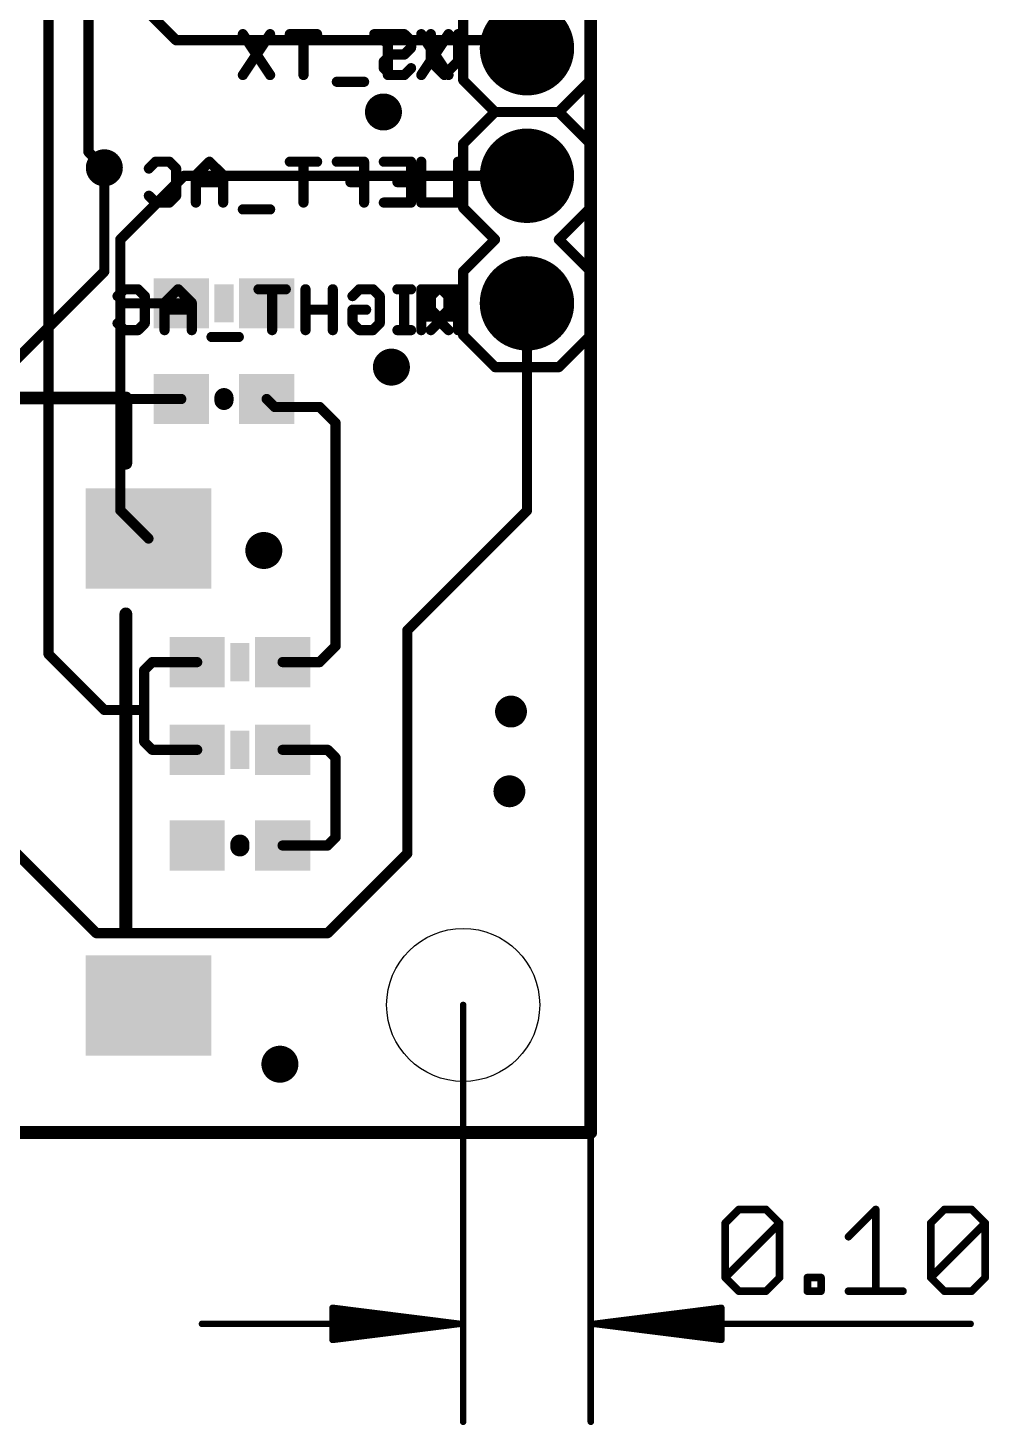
# Model space of a CAD drawing. Extents: x -11.6 to 46, y -5.8 to 74.7.
# Drawn here: x 26.9 to 46.03, y -5.83 to 21.99 of the extents above; entities that cross this region are included whole.
import ezdxf

# ---------------------------------------------------------------- set-up
doc = ezdxf.new("R2010")
doc.units = 0
for name, color, linetype in [('1', 12, 'CONTINUOUS'), ('16', 132, 'CONTINUOUS'), ('17', 110, 'CONTINUOUS'), ('18', 110, 'CONTINUOUS'), ('20', 53, 'CONTINUOUS'), ('21', 41, 'CONTINUOUS'), ('22', 40, 'CONTINUOUS'), ('24', 53, 'CONTINUOUS'), ('47', 253, 'CONTINUOUS')]:
    doc.layers.add(name, color=color, linetype=linetype)

# ---------------------------------------------------------------- blocks, each defined once
blk = doc.blocks.new('RECT')
blk.add_solid([(-0.5, -0.5), (0.5, -0.5), (-0.5, 0.5), (0.5, 0.5)])
blk = doc.blocks.new('PIE')
at = {"const_width": 0.5}
blk.add_lwpolyline([(0, -0.25, 1), (0, 0.25, 1), (0, -0.25)], format="xyb", dxfattribs=at)
blk = doc.blocks.new('ROUNDP')
at = {"const_width": 0.5}
blk.add_lwpolyline([(0, -0.25, 1), (0, 0.25, 1), (0, -0.25)], format="xyb", dxfattribs=at)
blk = doc.blocks.new('ROUNDV')
at = {"const_width": 0.5}
blk.add_lwpolyline([(0, -0.25, 1), (0, 0.25, 1), (0, -0.25)], format="xyb", dxfattribs=at)

msp = doc.modelspace()

# ---------------------------------------------------------------- linework, layer by layer
at = {"layer": '1'}
for points, const_width in [([(38.1, 63.5), (38.1, 0)], 0.254), ([(27.305, 23.0188), (27.305, 20.6375)], 0.2032), ([(28.0988, 22.86), (28.0988, 19.5263)], 0.2032), ([(28.7338, 22.86), (29.845, 21.7488)], 0.2032), ([(29.845, 21.7488), (36.6713, 21.7488)], 0.2032), ([(36.6713, 21.7488), (36.83, 21.59)], 0.2032), ([(27.305, 20.1613), (27.305, 20.6375)], 0.2032), ([(27.305, 9.525), (27.305, 20.1613)], 0.2032), ([(28.0988, 19.5263), (28.4163, 19.2088)], 0.2032), ([(30.0038, 19.05), (28.7338, 17.78)], 0.2032), ([(36.83, 19.05), (30.0038, 19.05)], 0.2032), ([(28.7338, 17.78), (28.7338, 16.51)], 0.2032), ([(28.7338, 16.51), (28.7338, 14.605)], 0.2032), ([(29.9475, 16.51), (28.7338, 16.51)], 0.2032), ([(36.83, 16.51), (36.83, 12.3825)], 0.2032), ([(28.7338, 14.605), (28.7338, 12.3878)], 0.2032), ([(29.9475, 14.605), (28.7338, 14.605)], 0.2032), ([(31.8063, 14.4463), (31.6475, 14.605)], 0.2032), ([(32.7025, 14.4463), (31.8063, 14.4463)], 0.2032), ([(33.02, 14.1288), (32.7025, 14.4463)], 0.2032), ([(33.02, 9.6837), (33.02, 14.1288)], 0.2032), ([(28.7338, 12.3878), (29.2945, 11.827)], 0.2032), ([(36.83, 12.3825), (34.4488, 10.0013)], 0.2032), ([(34.4488, 10.0013), (34.4488, 5.5563)], 0.2032), ([(32.7025, 9.3663), (33.02, 9.6837)], 0.2032), ([(27.305, 9.525), (28.4163, 8.4138)], 0.2032), ([(29.21, 9.2075), (29.3688, 9.3663)], 0.2032), ([(29.3688, 9.3663), (30.265, 9.3663)], 0.2032), ([(31.965, 9.3663), (32.7025, 9.3663)], 0.2032), ([(29.21, 8.4138), (29.21, 9.2075)], 0.2032), ([(28.4163, 8.4138), (29.21, 8.4138)], 0.2032), ([(29.21, 7.7788), (29.21, 8.4138)], 0.2032), ([(29.3688, 7.62), (29.21, 7.7788)], 0.2032), ([(30.265, 7.62), (29.3688, 7.62)], 0.2032), ([(32.8612, 7.62), (31.965, 7.62)], 0.2032), ([(33.02, 7.4613), (32.8612, 7.62)], 0.2032), ([(33.02, 5.8738), (33.02, 7.4613)], 0.2032), ([(28.2575, 3.9688), (26.035, 6.1913)], 0.2032), ([(32.8612, 5.715), (33.02, 5.8738)], 0.2032), ([(31.965, 5.715), (32.8612, 5.715)], 0.2032), ([(34.4488, 5.5563), (32.8612, 3.9688)], 0.2032), ([(32.8612, 3.9688), (28.2575, 3.9688)], 0.2032), ([(38.1, 0), (0, 0)], 0.254)]:
    msp.add_lwpolyline(points, dxfattribs=dict(at, const_width=const_width))
for points, const_width in [([(29.845, 21.7995, 1), (29.845, 21.698)], 0.1016), ([(29.8091, 21.7128, 1), (29.8809, 21.7847)], 0.1016), ([(36.7072, 21.7847, 1), (36.6353, 21.7128)], 0.1016), ([(36.6713, 21.698, 1), (36.6713, 21.7995)], 0.1016), ([(36.7941, 21.5541, 1), (36.8659, 21.6259)], 0.1016), ([(27.3558, 20.6375, 1), (27.2542, 20.6375)], 0.1016), ([(27.2542, 20.6375, 1), (27.3558, 20.6375)], 0.1016), ([(27.3558, 20.1613, 1), (27.2542, 20.1613)], 0.1016), ([(27.2542, 20.1613, 1), (27.3558, 20.1613)], 0.1016), ([(28.1347, 19.5622, 1), (28.0628, 19.4903)], 0.1016), ([(28.048, 19.5263, 1), (28.1496, 19.5263)], 0.1016), ([(28.3803, 19.1728, 1), (28.4522, 19.2447)], 0.1016), ([(30.0038, 19.1008, 1), (30.0038, 18.9992)], 0.1016), ([(30.0397, 19.0141, 1), (29.9678, 19.0859)], 0.1016), ([(36.83, 18.9992, 1), (36.83, 19.1008)], 0.1016), ([(28.6978, 17.8159, 1), (28.7697, 17.7441)], 0.1016), ([(28.7845, 17.78, 1), (28.683, 17.78)], 0.1016), ([(28.7845, 16.51, 1), (28.683, 16.51)], 0.1016), ([(28.7338, 16.5608, 1), (28.7338, 16.4592)], 0.1016), ([(28.683, 16.51, 1), (28.7845, 16.51)], 0.1016), ([(29.9475, 16.4592, 1), (29.9475, 16.5608)], 0.1016), ([(36.8808, 16.51, 1), (36.7792, 16.51)], 0.1016), ([(28.7845, 14.605, 1), (28.683, 14.605)], 0.1016), ([(28.7338, 14.6558, 1), (28.7338, 14.5542)], 0.1016), ([(28.683, 14.605, 1), (28.7845, 14.605)], 0.1016), ([(29.9475, 14.5542, 1), (29.9475, 14.6558)], 0.1016), ([(31.6834, 14.6409, 1), (31.6116, 14.5691)], 0.1016), ([(31.8063, 14.4971, 1), (31.8063, 14.3955)], 0.1016), ([(31.7703, 14.4103, 1), (31.8422, 14.4822)], 0.1016), ([(32.7384, 14.4822, 1), (32.6666, 14.4103)], 0.1016), ([(32.7025, 14.3955, 1), (32.7025, 14.4971)], 0.1016), ([(33.0708, 14.1288, 1), (32.9692, 14.1288)], 0.1016), ([(32.9841, 14.0928, 1), (33.0559, 14.1647)], 0.1016), ([(28.7697, 12.4237, 1), (28.6978, 12.3518)], 0.1016), ([(28.683, 12.3878, 1), (28.7845, 12.3878)], 0.1016), ([(36.7792, 12.3825, 1), (36.8808, 12.3825)], 0.1016), ([(36.8659, 12.3466, 1), (36.7941, 12.4184)], 0.1016), ([(29.2586, 11.7911, 1), (29.3304, 11.8629)], 0.1016), ([(34.4128, 10.0372, 1), (34.4847, 9.9653)], 0.1016), ([(34.4996, 10.0013, 1), (34.398, 10.0013)], 0.1016), ([(33.0559, 9.6478, 1), (32.9841, 9.7197)], 0.1016), ([(27.3409, 9.5609, 1), (27.2691, 9.4891)], 0.1016), ([(27.2542, 9.525, 1), (27.3558, 9.525)], 0.1016), ([(29.3688, 9.4171, 1), (29.3688, 9.3155)], 0.1016), ([(29.4047, 9.3303, 1), (29.3328, 9.4022)], 0.1016), ([(30.265, 9.3155, 1), (30.265, 9.4171)], 0.1016), ([(31.965, 9.4171, 1), (31.965, 9.3155)], 0.1016), ([(32.7025, 9.3155, 1), (32.7025, 9.4171)], 0.1016), ([(32.9692, 9.6837, 1), (33.0708, 9.6837)], 0.1016), ([(29.2608, 9.2075, 1), (29.1592, 9.2075)], 0.1016), ([(29.1741, 9.2434, 1), (29.2459, 9.1716)], 0.1016), ([(32.6666, 9.4022, 1), (32.7384, 9.3303)], 0.1016), ([(28.4163, 8.4646, 1), (28.4163, 8.3629)], 0.1016), ([(28.3803, 8.3778, 1), (28.4522, 8.4497)], 0.1016), ([(29.2608, 8.4138, 1), (29.1592, 8.4138)], 0.1016), ([(29.1592, 8.4138, 1), (29.2608, 8.4138)], 0.1016), ([(29.21, 8.3629, 1), (29.21, 8.4646)], 0.1016), ([(29.2459, 7.8147, 1), (29.1741, 7.7428)], 0.1016), ([(29.1592, 7.7788, 1), (29.2608, 7.7788)], 0.1016), ([(29.3688, 7.6708, 1), (29.3688, 7.5692)], 0.1016), ([(29.3328, 7.5841, 1), (29.4047, 7.6559)], 0.1016), ([(30.265, 7.5692, 1), (30.265, 7.6708)], 0.1016), ([(31.965, 7.6708, 1), (31.965, 7.5692)], 0.1016), ([(32.8972, 7.6559, 1), (32.8253, 7.5841)], 0.1016), ([(32.8612, 7.5692, 1), (32.8612, 7.6708)], 0.1016), ([(33.0708, 7.4613, 1), (32.9692, 7.4613)], 0.1016), ([(32.9841, 7.4253, 1), (33.0559, 7.4972)], 0.1016), ([(32.9692, 5.8738, 1), (33.0708, 5.8738)], 0.1016), ([(33.0559, 5.8378, 1), (32.9841, 5.9097)], 0.1016), ([(31.965, 5.7658, 1), (31.965, 5.6642)], 0.1016), ([(32.8253, 5.7509, 1), (32.8972, 5.6791)], 0.1016), ([(32.8612, 5.6642, 1), (32.8612, 5.7658)], 0.1016), ([(34.398, 5.5563, 1), (34.4996, 5.5563)], 0.1016), ([(34.4847, 5.5203, 1), (34.4128, 5.5922)], 0.1016), ([(28.2575, 4.0195, 1), (28.2575, 3.9179)], 0.1016), ([(28.2216, 3.9328, 1), (28.2934, 4.0047)], 0.1016), ([(32.8253, 4.0047, 1), (32.8972, 3.9328)], 0.1016), ([(32.8612, 3.9179, 1), (32.8612, 4.0195)], 0.1016), ([(38.0365, 0, 1), (38.1635, 0)], 0.127), ([(38.1, -0.0635, 1), (38.1, 0.0635)], 0.127)]:
    msp.add_lwpolyline(points, format="xyb", dxfattribs=dict(at, const_width=const_width))
at = {"layer": '16'}
for points, const_width in [([(38.1, 63.5), (38.1, 0)], 0.254), ([(28.4163, 19.2088), (28.4163, 17.145)], 0.2032), ([(28.4163, 17.145), (23.3362, 12.065)], 0.2032), ([(38.1, 0), (0, 0)], 0.254)]:
    msp.add_lwpolyline(points, dxfattribs=dict(at, const_width=const_width))
for points, const_width in [([(28.4671, 19.2088, 1), (28.3655, 19.2088)], 0.1016), ([(28.3655, 17.145, 1), (28.4671, 17.145)], 0.1016), ([(28.4522, 17.1091, 1), (28.3803, 17.1809)], 0.1016), ([(38.0365, 0, 1), (38.1635, 0)], 0.127), ([(38.1, -0.0635, 1), (38.1, 0.0635)], 0.127)]:
    msp.add_lwpolyline(points, format="xyb", dxfattribs=dict(at, const_width=const_width))
at = {"layer": '20', "const_width": 0.2032}
for points in [[(38.1, 0), (38.1, 63.5)], [(0, 0), (38.1, 0)]]:
    msp.add_lwpolyline(points, dxfattribs=at)
at = {"layer": '20', "const_width": 0.1016}
for points in [[(38.0492, 0, 1), (38.1508, 0)], [(38.1, -0.0508, 1), (38.1, 0.0508)]]:
    msp.add_lwpolyline(points, format="xyb", dxfattribs=at)
at = {"layer": '20'}
msp.add_circle((35.56, 2.54), 1.524, dxfattribs=at)
at = {"layer": '21'}
for points, const_width in [([(35.56, 20.955), (35.56, 22.225)], 0.2032), ([(38.1, 22.225), (38.1, 20.955)], 0.2032), ([(33.7906, 21.8701), (34.3329, 21.8701)], 0.2032), ([(34.0617, 21.0566), (34.0617, 21.8701)], 0.2032), ([(34.7261, 21.8701), (35.2684, 21.0566)], 0.2032), ([(35.2684, 21.8701), (34.7261, 21.0566)], 0.2032), ([(35.56, 20.955), (36.195, 20.32)], 0.2032), ([(37.465, 20.32), (38.1, 20.955)], 0.2032), ([(35.56, 19.685), (36.195, 20.32)], 0.2032), ([(36.195, 20.32), (37.465, 20.32)], 0.2032), ([(36.195, 20.32), (37.465, 20.32)], 0.2032), ([(37.465, 20.32), (38.1, 19.685)], 0.2032), ([(35.56, 18.415), (35.56, 19.685)], 0.2032), ([(38.1, 19.685), (38.1, 18.415)], 0.2032), ([(34.7261, 19.3301), (34.7261, 18.5166)], 0.2032), ([(34.7261, 18.5166), (35.2684, 18.5166)], 0.2032), ([(36.195, 17.78), (35.56, 18.415)], 0.2032), ([(38.1, 18.415), (37.465, 17.78)], 0.2032), ([(35.56, 17.145), (36.195, 17.78)], 0.2032), ([(37.465, 17.78), (38.1, 17.145)], 0.2032), ([(35.56, 15.875), (35.56, 17.145)], 0.2032), ([(38.1, 17.145), (38.1, 15.875)], 0.2032), ([(34.7261, 15.9766), (34.7261, 16.7901)], 0.2032), ([(34.7261, 16.7901), (35.1328, 16.7901)], 0.2032), ([(35.1328, 16.7901), (35.2684, 16.6545)], 0.2032), ([(35.2684, 16.6545), (35.2684, 16.3833)], 0.2032), ([(35.2684, 16.3833), (35.1328, 16.2478)], 0.2032), ([(35.1328, 16.2478), (34.7261, 16.2478)], 0.2032), ([(34.9972, 16.2478), (35.2684, 15.9766)], 0.2032), ([(35.56, 15.875), (36.195, 15.24)], 0.2032), ([(37.465, 15.24), (38.1, 15.875)], 0.2032), ([(36.195, 15.24), (37.465, 15.24)], 0.2032), ([(26.4795, 14.627), (28.8445, 14.627)], 0.254), ([(28.8445, 14.627), (28.8445, 13.327)], 0.254), ([(30.7975, 14.5771), (30.7975, 14.6329)], 0.381), ([(28.8445, 4.027), (28.8445, 10.327)], 0.254), ([(31.115, 5.6871), (31.115, 5.7429)], 0.381)]:
    msp.add_lwpolyline(points, dxfattribs=dict(at, const_width=const_width))
for points, const_width in [([(33.7906, 21.9209, 1), (33.7906, 21.8193)], 0.1016), ([(34.1125, 21.8701, 1), (34.0109, 21.8701)], 0.1016), ([(34.3329, 21.8193, 1), (34.3329, 21.9209)], 0.1016), ([(34.7683, 21.8983, 1), (34.6838, 21.8419)], 0.1016), ([(35.3107, 21.8419, 1), (35.2261, 21.8983)], 0.1016), ([(34.0109, 21.0566, 1), (34.1125, 21.0566)], 0.1016), ([(34.6838, 21.0848, 1), (34.7683, 21.0284)], 0.1016), ([(35.2261, 21.0284, 1), (35.3107, 21.0848)], 0.1016), ([(35.5959, 20.9909, 1), (35.5241, 20.9191)], 0.1016), ([(35.5092, 20.955, 1), (35.6108, 20.955)], 0.1016), ([(38.0492, 20.955, 1), (38.1508, 20.955)], 0.1016), ([(38.1359, 20.9191, 1), (38.0641, 20.9909)], 0.1016), ([(36.195, 20.3708, 1), (36.195, 20.2692)], 0.1016), ([(36.195, 20.3708, 1), (36.195, 20.2692)], 0.1016), ([(36.2309, 20.2841, 1), (36.1591, 20.3559)], 0.1016), ([(36.1591, 20.2841, 1), (36.2309, 20.3559)], 0.1016), ([(37.5009, 20.3559, 1), (37.4291, 20.2841)], 0.1016), ([(37.4291, 20.3559, 1), (37.5009, 20.2841)], 0.1016), ([(37.465, 20.2692, 1), (37.465, 20.3708)], 0.1016), ([(37.465, 20.2692, 1), (37.465, 20.3708)], 0.1016), ([(35.6108, 19.685, 1), (35.5092, 19.685)], 0.1016), ([(35.5241, 19.7209, 1), (35.5959, 19.6491)], 0.1016), ([(38.1508, 19.685, 1), (38.0492, 19.685)], 0.1016), ([(38.0641, 19.6491, 1), (38.1359, 19.7209)], 0.1016), ([(34.7769, 19.3301, 1), (34.6753, 19.3301)], 0.1016), ([(34.7261, 18.5674, 1), (34.7261, 18.4658)], 0.1016), ([(34.6753, 18.5166, 1), (34.7769, 18.5166)], 0.1016), ([(35.2684, 18.4658, 1), (35.2684, 18.5674)], 0.1016), ([(35.5959, 18.4509, 1), (35.5241, 18.3791)], 0.1016), ([(35.5092, 18.415, 1), (35.6108, 18.415)], 0.1016), ([(38.0492, 18.415, 1), (38.1508, 18.415)], 0.1016), ([(38.1359, 18.3791, 1), (38.0641, 18.4509)], 0.1016), ([(36.2309, 17.7441, 1), (36.1591, 17.8159)], 0.1016), ([(36.1591, 17.7441, 1), (36.2309, 17.8159)], 0.1016), ([(37.5009, 17.8159, 1), (37.4291, 17.7441)], 0.1016), ([(37.4291, 17.8159, 1), (37.5009, 17.7441)], 0.1016), ([(35.6108, 17.145, 1), (35.5092, 17.145)], 0.1016), ([(35.5241, 17.1809, 1), (35.5959, 17.1091)], 0.1016), ([(38.1508, 17.145, 1), (38.0492, 17.145)], 0.1016), ([(38.0641, 17.1091, 1), (38.1359, 17.1809)], 0.1016), ([(34.7769, 16.7901, 1), (34.6753, 16.7901)], 0.1016), ([(34.7261, 16.8409, 1), (34.7261, 16.7393)], 0.1016), ([(35.1687, 16.826, 1), (35.0969, 16.7542)], 0.1016), ([(35.1328, 16.7393, 1), (35.1328, 16.8409)], 0.1016), ([(35.3192, 16.6545, 1), (35.2176, 16.6545)], 0.1016), ([(35.2325, 16.6186, 1), (35.3043, 16.6904)], 0.1016), ([(35.2176, 16.3833, 1), (35.3192, 16.3833)], 0.1016), ([(35.3043, 16.3474, 1), (35.2325, 16.4193)], 0.1016), ([(34.7261, 16.2986, 1), (34.7261, 16.197)], 0.1016), ([(35.0332, 16.2837, 1), (34.9613, 16.2118)], 0.1016), ([(35.0969, 16.2837, 1), (35.1687, 16.2118)], 0.1016), ([(35.1328, 16.197, 1), (35.1328, 16.2986)], 0.1016), ([(34.6753, 15.9766, 1), (34.7769, 15.9766)], 0.1016), ([(35.2325, 15.9407, 1), (35.3043, 16.0125)], 0.1016), ([(35.5959, 15.9109, 1), (35.5241, 15.8391)], 0.1016), ([(35.5092, 15.875, 1), (35.6108, 15.875)], 0.1016), ([(38.0492, 15.875, 1), (38.1508, 15.875)], 0.1016), ([(38.1359, 15.8391, 1), (38.0641, 15.9109)], 0.1016), ([(36.195, 15.2908, 1), (36.195, 15.1892)], 0.1016), ([(36.1591, 15.2041, 1), (36.2309, 15.2759)], 0.1016), ([(37.4291, 15.2759, 1), (37.5009, 15.2041)], 0.1016), ([(37.465, 15.1892, 1), (37.465, 15.2908)], 0.1016), ([(28.908, 14.627, 1), (28.781, 14.627)], 0.127), ([(28.8445, 14.5635, 1), (28.8445, 14.6905)], 0.127), ([(30.8928, 14.6329, 1), (30.7023, 14.6329)], 0.1905), ([(30.7023, 14.5771, 1), (30.8928, 14.5771)], 0.1905), ([(28.781, 13.327, 1), (28.908, 13.327)], 0.127), ([(28.908, 10.327, 1), (28.781, 10.327)], 0.127), ([(31.2103, 5.7429, 1), (31.0198, 5.7429)], 0.1905), ([(31.0198, 5.6871, 1), (31.2103, 5.6871)], 0.1905), ([(28.781, 4.027, 1), (28.908, 4.027)], 0.127)]:
    msp.add_lwpolyline(points, format="xyb", dxfattribs=dict(at, const_width=const_width))
at = {"layer": '22', "const_width": 0.2032}
for points in [[(31.7163, 21.8701), (31.174, 21.0566)], [(31.174, 21.8701), (31.7163, 21.0566)], [(32.6518, 21.8701), (32.1095, 21.8701)], [(32.3807, 21.0566), (32.3807, 21.8701)], [(33.9806, 21.7345), (34.1161, 21.8701)], [(34.1161, 21.8701), (34.3873, 21.8701)], [(34.3873, 21.8701), (34.5229, 21.7345)], [(34.5229, 21.5989), (34.3873, 21.4633)], [(34.5229, 21.7345), (34.5229, 21.5989)], [(34.9161, 21.3278), (34.9161, 21.8701)], [(35.4584, 21.8701), (35.4584, 21.3278)], [(34.1161, 21.4633), (33.9806, 21.3278)], [(33.9806, 21.3278), (33.9806, 21.1922)], [(34.3873, 21.4633), (34.1161, 21.4633)], [(35.1872, 21.0566), (34.9161, 21.3278)], [(35.4584, 21.3278), (35.1872, 21.0566)], [(33.9806, 21.1922), (34.1161, 21.0566)], [(34.1161, 21.0566), (34.3873, 21.0566)], [(34.3873, 21.0566), (34.5229, 21.1922)], [(33.5874, 20.921), (33.045, 20.921)], [(29.303, 19.1945), (29.4385, 19.3301)], [(29.4385, 19.3301), (29.7097, 19.3301)], [(29.7097, 19.3301), (29.8453, 19.1945)], [(29.8453, 19.1945), (29.8453, 18.6522)], [(30.5096, 19.3301), (30.2385, 19.0589)], [(30.7808, 19.0589), (30.5096, 19.3301)], [(32.6518, 19.3301), (32.1095, 19.3301)], [(32.3807, 18.5166), (32.3807, 19.3301)], [(33.5874, 19.3301), (33.045, 19.3301)], [(33.5874, 18.5166), (33.5874, 19.3301)], [(33.9806, 19.3301), (34.5229, 19.3301)], [(34.5229, 19.3301), (34.5229, 18.5166)], [(35.4584, 19.3301), (35.4584, 18.5166)], [(30.2385, 19.0589), (30.2385, 18.5166)], [(30.7808, 18.9233), (30.2385, 18.9233)], [(30.7808, 18.5166), (30.7808, 19.0589)], [(33.5874, 18.9233), (33.3162, 18.9233)], [(34.5229, 18.9233), (34.2517, 18.9233)], [(29.4385, 18.5166), (29.303, 18.6522)], [(29.8453, 18.6522), (29.7097, 18.5166)], [(29.7097, 18.5166), (29.4385, 18.5166)], [(31.7163, 18.381), (31.174, 18.381)], [(34.5229, 18.5166), (33.9806, 18.5166)], [(35.4584, 18.5166), (34.9161, 18.5166)], [(28.6793, 16.6545), (28.8149, 16.7901)], [(28.8149, 16.7901), (29.086, 16.7901)], [(29.086, 16.7901), (29.2216, 16.6545)], [(29.2216, 16.6545), (29.2216, 16.1122)], [(29.886, 16.7901), (29.6148, 16.5189)], [(30.1571, 16.5189), (29.886, 16.7901)], [(32.0282, 16.7901), (31.4858, 16.7901)], [(31.757, 15.9766), (31.757, 16.7901)], [(32.4214, 16.7901), (32.4214, 15.9766)], [(32.9637, 15.9766), (32.9637, 16.7901)], [(33.3569, 16.6545), (33.4925, 16.7901)], [(33.4925, 16.7901), (33.7636, 16.7901)], [(33.7636, 16.7901), (33.8992, 16.6545)], [(33.8992, 16.6545), (33.8992, 16.1122)], [(34.5229, 16.7901), (34.2517, 16.7901)], [(34.3873, 15.9766), (34.3873, 16.7901)], [(35.0517, 16.7901), (34.9161, 16.6545)], [(34.9161, 16.6545), (34.9161, 16.3833)], [(35.4584, 16.7901), (35.0517, 16.7901)], [(35.4584, 15.9766), (35.4584, 16.7901)], [(29.6148, 16.5189), (29.6148, 15.9766)], [(30.1571, 16.3833), (29.6148, 16.3833)], [(30.1571, 15.9766), (30.1571, 16.5189)], [(32.9637, 16.3833), (32.4214, 16.3833)], [(33.3569, 16.1122), (33.3569, 16.3833)], [(33.3569, 16.3833), (33.628, 16.3833)], [(34.9161, 16.3833), (35.0517, 16.2478)], [(28.8149, 15.9766), (28.6793, 16.1122)], [(29.2216, 16.1122), (29.086, 15.9766)], [(33.4925, 15.9766), (33.3569, 16.1122)], [(33.8992, 16.1122), (33.7636, 15.9766)], [(35.1872, 16.2478), (34.9161, 15.9766)], [(35.0517, 16.2478), (35.4584, 16.2478)], [(29.086, 15.9766), (28.8149, 15.9766)], [(31.0926, 15.841), (30.5503, 15.841)], [(33.7636, 15.9766), (33.4925, 15.9766)], [(34.5229, 15.9766), (34.2517, 15.9766)]]:
    msp.add_lwpolyline(points, dxfattribs=at)
at = {"layer": '22', "const_width": 0.1016}
for points in [[(31.2163, 21.8983, 1), (31.1317, 21.8419)], [(31.7586, 21.8419, 1), (31.6741, 21.8983)], [(32.1095, 21.9209, 1), (32.1095, 21.8193)], [(32.4315, 21.8701, 1), (32.3299, 21.8701)], [(32.6518, 21.8193, 1), (32.6518, 21.9209)], [(33.9446, 21.7704, 1), (34.0165, 21.6986)], [(34.1161, 21.9209, 1), (34.1161, 21.8193)], [(34.1521, 21.8342, 1), (34.0802, 21.906)], [(34.4232, 21.906, 1), (34.3514, 21.8342)], [(34.3873, 21.8193, 1), (34.3873, 21.9209)], [(34.5737, 21.7345, 1), (34.4721, 21.7345)], [(34.487, 21.6986, 1), (34.5588, 21.7704)], [(34.5588, 21.563, 1), (34.487, 21.6348)], [(34.9669, 21.8701, 1), (34.8653, 21.8701)], [(35.5092, 21.8701, 1), (35.4076, 21.8701)], [(34.0314, 21.3278, 1), (33.9298, 21.3278)], [(34.1161, 21.5141, 1), (34.1161, 21.4125)], [(34.1521, 21.4274, 1), (34.0802, 21.4993)], [(34.3514, 21.4993, 1), (34.4232, 21.4274)], [(34.3873, 21.4125, 1), (34.3873, 21.5141)], [(34.4721, 21.5989, 1), (34.5737, 21.5989)], [(34.952, 21.3637, 1), (34.8802, 21.2918)], [(35.4943, 21.2918, 1), (35.4225, 21.3637)], [(33.9446, 21.3637, 1), (34.0165, 21.2918)], [(34.0165, 21.2281, 1), (33.9446, 21.1563)], [(33.9298, 21.1922, 1), (34.0314, 21.1922)], [(34.1161, 21.1074, 1), (34.1161, 21.0058)], [(34.0802, 21.0207, 1), (34.1521, 21.0925)], [(34.3514, 21.0925, 1), (34.4232, 21.0207)], [(34.3873, 21.0058, 1), (34.3873, 21.1074)], [(34.5588, 21.1563, 1), (34.487, 21.2281)], [(34.8653, 21.3278, 1), (34.9669, 21.3278)], [(35.1513, 21.0925, 1), (35.2232, 21.0207)], [(35.1513, 21.0207, 1), (35.2232, 21.0925)], [(35.4076, 21.3278, 1), (35.5092, 21.3278)], [(31.1317, 21.0848, 1), (31.2163, 21.0284)], [(31.6741, 21.0284, 1), (31.7586, 21.0848)], [(32.3299, 21.0566, 1), (32.4315, 21.0566)], [(33.045, 20.9718, 1), (33.045, 20.8702)], [(33.5874, 20.8702, 1), (33.5874, 20.9718)], [(29.267, 19.2304, 1), (29.3389, 19.1586)], [(29.4385, 19.3809, 1), (29.4385, 19.2793)], [(29.4745, 19.2942, 1), (29.4026, 19.366)], [(29.7456, 19.366, 1), (29.6738, 19.2942)], [(29.7097, 19.2793, 1), (29.7097, 19.3809)], [(29.8961, 19.1945, 1), (29.7945, 19.1945)], [(29.8094, 19.1586, 1), (29.8812, 19.2304)], [(30.5456, 19.366, 1), (30.4737, 19.2942)], [(30.5456, 19.2942, 1), (30.4737, 19.366)], [(32.1095, 19.3809, 1), (32.1095, 19.2793)], [(32.4315, 19.3301, 1), (32.3299, 19.3301)], [(32.6518, 19.2793, 1), (32.6518, 19.3809)], [(33.045, 19.3809, 1), (33.045, 19.2793)], [(33.6382, 19.3301, 1), (33.5366, 19.3301)], [(33.5874, 19.2793, 1), (33.5874, 19.3809)], [(33.9806, 19.3809, 1), (33.9806, 19.2793)], [(34.5737, 19.3301, 1), (34.4721, 19.3301)], [(34.5229, 19.2793, 1), (34.5229, 19.3809)], [(35.5092, 19.3301, 1), (35.4076, 19.3301)], [(30.2893, 19.0589, 1), (30.1877, 19.0589)], [(30.2026, 19.0948, 1), (30.2744, 19.023)], [(30.2385, 18.9741, 1), (30.2385, 18.8725)], [(30.8316, 19.0589, 1), (30.73, 19.0589)], [(30.7449, 19.023, 1), (30.8167, 19.0948)], [(30.7808, 18.8725, 1), (30.7808, 18.9741)], [(33.3162, 18.9741, 1), (33.3162, 18.8725)], [(33.5874, 18.8725, 1), (33.5874, 18.9741)], [(34.2517, 18.9741, 1), (34.2517, 18.8725)], [(34.5229, 18.8725, 1), (34.5229, 18.9741)], [(29.3389, 18.6881, 1), (29.267, 18.6163)], [(29.7945, 18.6522, 1), (29.8961, 18.6522)], [(29.8812, 18.6163, 1), (29.8094, 18.6881)], [(29.4385, 18.5674, 1), (29.4385, 18.4658)], [(29.4026, 18.4807, 1), (29.4745, 18.5525)], [(29.6738, 18.5525, 1), (29.7456, 18.4807)], [(29.7097, 18.4658, 1), (29.7097, 18.5674)], [(30.1877, 18.5166, 1), (30.2893, 18.5166)], [(30.73, 18.5166, 1), (30.8316, 18.5166)], [(31.174, 18.4318, 1), (31.174, 18.3302)], [(31.7163, 18.3302, 1), (31.7163, 18.4318)], [(32.3299, 18.5166, 1), (32.4315, 18.5166)], [(33.5366, 18.5166, 1), (33.6382, 18.5166)], [(33.9806, 18.5674, 1), (33.9806, 18.4658)], [(34.4721, 18.5166, 1), (34.5737, 18.5166)], [(34.5229, 18.4658, 1), (34.5229, 18.5674)], [(34.9161, 18.5674, 1), (34.9161, 18.4658)], [(35.4076, 18.5166, 1), (35.5092, 18.5166)], [(35.4584, 18.4658, 1), (35.4584, 18.5674)], [(28.6434, 16.6904, 1), (28.7152, 16.6186)], [(28.8149, 16.8409, 1), (28.8149, 16.7393)], [(28.8508, 16.7542, 1), (28.7789, 16.826)], [(29.1219, 16.826, 1), (29.0501, 16.7542)], [(29.086, 16.7393, 1), (29.086, 16.8409)], [(29.2724, 16.6545, 1), (29.1708, 16.6545)], [(29.1857, 16.6186, 1), (29.2575, 16.6904)], [(29.9219, 16.826, 1), (29.85, 16.7542)], [(29.9219, 16.7542, 1), (29.85, 16.826)], [(31.4858, 16.8409, 1), (31.4858, 16.7393)], [(31.8078, 16.7901, 1), (31.7062, 16.7901)], [(32.0282, 16.7393, 1), (32.0282, 16.8409)], [(32.4722, 16.7901, 1), (32.3706, 16.7901)], [(33.0145, 16.7901, 1), (32.9129, 16.7901)], [(33.321, 16.6904, 1), (33.3928, 16.6186)], [(33.4925, 16.8409, 1), (33.4925, 16.7393)], [(33.5284, 16.7542, 1), (33.4565, 16.826)], [(33.7995, 16.826, 1), (33.7277, 16.7542)], [(33.7636, 16.7393, 1), (33.7636, 16.8409)], [(33.95, 16.6545, 1), (33.8484, 16.6545)], [(33.8633, 16.6186, 1), (33.9351, 16.6904)], [(34.2517, 16.8409, 1), (34.2517, 16.7393)], [(34.4381, 16.7901, 1), (34.3365, 16.7901)], [(34.5229, 16.7393, 1), (34.5229, 16.8409)], [(34.9669, 16.6545, 1), (34.8653, 16.6545)], [(34.8802, 16.6904, 1), (34.952, 16.6186)], [(35.0517, 16.8409, 1), (35.0517, 16.7393)], [(35.0876, 16.7542, 1), (35.0157, 16.826)], [(35.5092, 16.7901, 1), (35.4076, 16.7901)], [(35.4584, 16.7393, 1), (35.4584, 16.8409)], [(29.6656, 16.5189, 1), (29.564, 16.5189)], [(29.5789, 16.5548, 1), (29.6507, 16.483)], [(29.6148, 16.4341, 1), (29.6148, 16.3325)], [(30.2079, 16.5189, 1), (30.1063, 16.5189)], [(30.1212, 16.483, 1), (30.193, 16.5548)], [(30.1571, 16.3325, 1), (30.1571, 16.4341)], [(32.4214, 16.4341, 1), (32.4214, 16.3325)], [(32.9637, 16.3325, 1), (32.9637, 16.4341)], [(33.4077, 16.3833, 1), (33.3061, 16.3833)], [(33.3569, 16.4341, 1), (33.3569, 16.3325)], [(33.628, 16.3325, 1), (33.628, 16.4341)], [(34.952, 16.4193, 1), (34.8802, 16.3474)], [(34.8653, 16.3833, 1), (34.9669, 16.3833)], [(28.7152, 16.1481, 1), (28.6434, 16.0763)], [(29.1708, 16.1122, 1), (29.2724, 16.1122)], [(29.2575, 16.0763, 1), (29.1857, 16.1481)], [(33.3928, 16.1481, 1), (33.321, 16.0763)], [(33.3061, 16.1122, 1), (33.4077, 16.1122)], [(33.8484, 16.1122, 1), (33.95, 16.1122)], [(33.9351, 16.0763, 1), (33.8633, 16.1481)], [(35.0517, 16.2986, 1), (35.0517, 16.197)], [(35.0157, 16.2118, 1), (35.0876, 16.2837)], [(35.2232, 16.2118, 1), (35.1513, 16.2837)], [(35.4584, 16.197, 1), (35.4584, 16.2986)], [(28.8149, 16.0274, 1), (28.8149, 15.9258)], [(28.7789, 15.9407, 1), (28.8508, 16.0125)], [(29.0501, 16.0125, 1), (29.1219, 15.9407)], [(29.086, 15.9258, 1), (29.086, 16.0274)], [(29.564, 15.9766, 1), (29.6656, 15.9766)], [(30.1063, 15.9766, 1), (30.2079, 15.9766)], [(30.5503, 15.8918, 1), (30.5503, 15.7902)], [(31.0926, 15.7902, 1), (31.0926, 15.8918)], [(31.7062, 15.9766, 1), (31.8078, 15.9766)], [(32.3706, 15.9766, 1), (32.4722, 15.9766)], [(32.9129, 15.9766, 1), (33.0145, 15.9766)], [(33.4925, 16.0274, 1), (33.4925, 15.9258)], [(33.4565, 15.9407, 1), (33.5284, 16.0125)], [(33.7277, 16.0125, 1), (33.7995, 15.9407)], [(33.7636, 15.9258, 1), (33.7636, 16.0274)], [(34.2517, 16.0274, 1), (34.2517, 15.9258)], [(34.3365, 15.9766, 1), (34.4381, 15.9766)], [(34.5229, 15.9258, 1), (34.5229, 16.0274)], [(34.8802, 16.0125, 1), (34.952, 15.9407)], [(35.4076, 15.9766, 1), (35.5092, 15.9766)]]:
    msp.add_lwpolyline(points, format="xyb", dxfattribs=at)
at = {"layer": '24'}
msp.add_point((36.4808, 6.7945), dxfattribs=at)
at = {"layer": '47'}
for points, const_width in [([(35.56, 2.54), (35.56, -5.76)], 0.13), ([(38.1, 2.54), (38.1, -5.76)], 0.13), ([(40.7762, -1.8035), (41.0474, -1.5323)], 0.1524), ([(41.0474, -1.5323), (41.5897, -1.5323)], 0.1524), ([(41.5897, -1.5323), (41.8609, -1.8035)], 0.1524), ([(43.2319, -2.0746), (43.7743, -1.5323)], 0.1524), ([(43.7743, -1.5323), (43.7743, -3.1593)], 0.1524), ([(44.8691, -1.8035), (45.1403, -1.5323)], 0.1524), ([(45.1403, -1.5323), (45.6826, -1.5323)], 0.1524), ([(45.6826, -1.5323), (45.9537, -1.8035)], 0.1524), ([(40.7762, -2.8881), (40.7762, -1.8035)], 0.1524), ([(40.7762, -2.8881), (41.8609, -1.8035)], 0.1524), ([(41.8609, -1.8035), (41.8609, -2.8881)], 0.1524), ([(44.8691, -2.8881), (44.8691, -1.8035)], 0.1524), ([(44.8691, -2.8881), (45.9537, -1.8035)], 0.1524), ([(45.9537, -1.8035), (45.9537, -2.8881)], 0.1524), ([(41.0474, -3.1593), (40.7762, -2.8881)], 0.1524), ([(41.8609, -2.8881), (41.5897, -3.1593)], 0.1524), ([(42.4134, -3.1593), (42.4134, -2.8881)], 0.1524), ([(42.4134, -2.8881), (42.6845, -2.8881)], 0.1524), ([(42.6845, -2.8881), (42.6845, -3.1593)], 0.1524), ([(45.1403, -3.1593), (44.8691, -2.8881)], 0.1524), ([(45.9537, -2.8881), (45.6826, -3.1593)], 0.1524), ([(41.5897, -3.1593), (41.0474, -3.1593)], 0.1524), ([(42.6845, -3.1593), (42.4134, -3.1593)], 0.1524), ([(43.2319, -3.1593), (44.3166, -3.1593)], 0.1524), ([(45.6826, -3.1593), (45.1403, -3.1593)], 0.1524), ([(35.495, -3.81), (32.96, -3.4908)], 0.13), ([(32.96, -3.4908), (32.96, -4.1292)], 0.13), ([(35.495, -3.81), (32.96, -3.55)], 0.13), ([(35.495, -3.81), (32.96, -3.68)], 0.13), ([(38.165, -3.81), (40.7, -3.4908)], 0.13), ([(38.165, -3.81), (40.7, -3.55)], 0.13), ([(38.165, -3.81), (40.7, -3.68)], 0.13), ([(40.7, -3.4908), (40.7, -4.1292)], 0.13), ([(35.495, -3.81), (30.36, -3.81)], 0.13), ([(32.96, -4.1292), (35.495, -3.81)], 0.13), ([(32.96, -3.94), (35.495, -3.81)], 0.13), ([(32.96, -4.07), (35.495, -3.81)], 0.13), ([(38.165, -3.81), (45.6628, -3.81)], 0.13), ([(40.7, -4.1292), (38.165, -3.81)], 0.13), ([(40.7, -3.94), (38.165, -3.81)], 0.13), ([(40.7, -4.07), (38.165, -3.81)], 0.13)]:
    msp.add_lwpolyline(points, dxfattribs=dict(at, const_width=const_width))
for points, const_width in [([(35.5925, 2.54, 1), (35.5275, 2.54)], 0.065), ([(38.1325, 2.54, 1), (38.0675, 2.54)], 0.065), ([(41.0474, -1.4942, 1), (41.0474, -1.5704)], 0.0762), ([(41.0743, -1.5593, 1), (41.0204, -1.5054)], 0.0762), ([(41.6166, -1.5054, 1), (41.5628, -1.5593)], 0.0762), ([(41.5897, -1.5704, 1), (41.5897, -1.4942)], 0.0762), ([(43.8124, -1.5323, 1), (43.7362, -1.5323)], 0.0762), ([(43.8012, -1.5593, 1), (43.7473, -1.5054)], 0.0762), ([(45.1403, -1.4942, 1), (45.1403, -1.5704)], 0.0762), ([(45.1672, -1.5593, 1), (45.1133, -1.5054)], 0.0762), ([(45.7095, -1.5054, 1), (45.6556, -1.5593)], 0.0762), ([(45.6826, -1.5704, 1), (45.6826, -1.4942)], 0.0762), ([(40.8143, -1.8035, 1), (40.7381, -1.8035)], 0.0762), ([(40.7493, -1.7765, 1), (40.8031, -1.8304)], 0.0762), ([(41.899, -1.8035, 1), (41.8228, -1.8035)], 0.0762), ([(41.8878, -1.8304, 1), (41.8339, -1.7765)], 0.0762), ([(41.8339, -1.8304, 1), (41.8878, -1.7765)], 0.0762), ([(44.8421, -1.7765, 1), (44.896, -1.8304)], 0.0762), ([(44.9072, -1.8035, 1), (44.831, -1.8035)], 0.0762), ([(45.9918, -1.8035, 1), (45.9156, -1.8035)], 0.0762), ([(45.9807, -1.8304, 1), (45.9268, -1.7765)], 0.0762), ([(45.9268, -1.8304, 1), (45.9807, -1.7765)], 0.0762), ([(43.205, -2.0477, 1), (43.2589, -2.1016)], 0.0762), ([(40.8031, -2.8612, 1), (40.7493, -2.9151)], 0.0762), ([(40.7493, -2.8612, 1), (40.8031, -2.9151)], 0.0762), ([(40.7381, -2.8881, 1), (40.8143, -2.8881)], 0.0762), ([(41.8228, -2.8881, 1), (41.899, -2.8881)], 0.0762), ([(41.8878, -2.9151, 1), (41.8339, -2.8612)], 0.0762), ([(42.4515, -2.8881, 1), (42.3753, -2.8881)], 0.0762), ([(42.4134, -2.85, 1), (42.4134, -2.9262)], 0.0762), ([(42.7226, -2.8881, 1), (42.6464, -2.8881)], 0.0762), ([(42.6845, -2.9262, 1), (42.6845, -2.85)], 0.0762), ([(44.896, -2.8612, 1), (44.8421, -2.9151)], 0.0762), ([(44.8421, -2.8612, 1), (44.896, -2.9151)], 0.0762), ([(44.831, -2.8881, 1), (44.9072, -2.8881)], 0.0762), ([(45.9156, -2.8881, 1), (45.9918, -2.8881)], 0.0762), ([(45.9807, -2.9151, 1), (45.9268, -2.8612)], 0.0762), ([(41.0474, -3.1212, 1), (41.0474, -3.1974)], 0.0762), ([(41.0204, -3.1862, 1), (41.0743, -3.1324)], 0.0762), ([(41.5628, -3.1324, 1), (41.6166, -3.1862)], 0.0762), ([(41.5897, -3.1974, 1), (41.5897, -3.1212)], 0.0762), ([(42.4134, -3.1212, 1), (42.4134, -3.1974)], 0.0762), ([(42.3753, -3.1593, 1), (42.4515, -3.1593)], 0.0762), ([(42.6464, -3.1593, 1), (42.7226, -3.1593)], 0.0762), ([(42.6845, -3.1974, 1), (42.6845, -3.1212)], 0.0762), ([(43.2319, -3.1212, 1), (43.2319, -3.1974)], 0.0762), ([(43.7362, -3.1593, 1), (43.8124, -3.1593)], 0.0762), ([(44.3166, -3.1974, 1), (44.3166, -3.1212)], 0.0762), ([(45.1403, -3.1212, 1), (45.1403, -3.1974)], 0.0762), ([(45.1133, -3.1862, 1), (45.1672, -3.1324)], 0.0762), ([(45.6556, -3.1324, 1), (45.7095, -3.1862)], 0.0762), ([(45.6826, -3.1974, 1), (45.6826, -3.1212)], 0.0762), ([(32.9641, -3.4585, 1), (32.9559, -3.523)], 0.065), ([(32.9925, -3.4908, 1), (32.9275, -3.4908)], 0.065), ([(32.9633, -3.5177, 1), (32.9567, -3.5823)], 0.065), ([(32.9617, -3.6475, 1), (32.9583, -3.7125)], 0.065), ([(40.7325, -3.4908, 1), (40.6675, -3.4908)], 0.065), ([(40.7041, -3.523, 1), (40.6959, -3.4585)], 0.065), ([(40.7033, -3.5823, 1), (40.6967, -3.5177)], 0.065), ([(40.7017, -3.7125, 1), (40.6983, -3.6475)], 0.065), ([(30.36, -3.7775, 1), (30.36, -3.8425)], 0.065), ([(32.9583, -3.9075, 1), (32.9617, -3.9725)], 0.065), ([(35.4991, -3.8422, 1), (35.4909, -3.7778)], 0.065), ([(35.4909, -3.8422, 1), (35.4991, -3.7778)], 0.065), ([(35.4983, -3.8423, 1), (35.4917, -3.7777)], 0.065), ([(35.4917, -3.8423, 1), (35.4983, -3.7777)], 0.065), ([(35.4933, -3.8425, 1), (35.4967, -3.7775)], 0.065), ([(35.4967, -3.8425, 1), (35.4933, -3.7775)], 0.065), ([(35.495, -3.8425, 1), (35.495, -3.7775)], 0.065), ([(38.165, -3.7775, 1), (38.165, -3.8425)], 0.065), ([(38.1691, -3.7778, 1), (38.1609, -3.8422)], 0.065), ([(38.1633, -3.7775, 1), (38.1667, -3.8425)], 0.065), ([(38.1667, -3.7775, 1), (38.1633, -3.8425)], 0.065), ([(38.1683, -3.7777, 1), (38.1617, -3.8423)], 0.065), ([(38.1617, -3.7777, 1), (38.1683, -3.8423)], 0.065), ([(38.1609, -3.7778, 1), (38.1691, -3.8422)], 0.065), ([(40.6983, -3.9725, 1), (40.7017, -3.9075)], 0.065), ([(45.6628, -3.8425, 1), (45.6628, -3.7775)], 0.065), ([(32.9567, -4.0377, 1), (32.9633, -4.1023)], 0.065), ([(32.9559, -4.097, 1), (32.9641, -4.1615)], 0.065), ([(32.9275, -4.1292, 1), (32.9925, -4.1292)], 0.065), ([(40.6675, -4.1292, 1), (40.7325, -4.1292)], 0.065), ([(40.6959, -4.1615, 1), (40.7041, -4.097)], 0.065), ([(40.6967, -4.1023, 1), (40.7033, -4.0377)], 0.065), ([(35.5275, -5.76, 1), (35.5925, -5.76)], 0.065), ([(38.0675, -5.76, 1), (38.1325, -5.76)], 0.065)]:
    msp.add_lwpolyline(points, format="xyb", dxfattribs=dict(at, const_width=const_width))

# ---------------------------------------------------------------- block references
at = {"layer": '1', "xscale": 1.1, "rotation": 180}
for p in [(29.9475, 16.51), (31.6475, 16.51), (29.9475, 14.605), (31.6475, 14.605), (30.265, 9.3663), (31.965, 9.3663), (30.265, 7.62), (31.965, 7.62), (30.265, 5.715), (31.965, 5.715)]:
    msp.add_blockref('RECT', p, dxfattribs=at)
at = {"layer": '1', "xscale": 2, "yscale": 2.5, "rotation": 90}
for p in [(29.2945, 11.827), (29.2945, 2.527)]:
    msp.add_blockref('RECT', p, dxfattribs=at)
at = {"layer": '1', "xscale": 0.635, "yscale": 0.635}
msp.add_blockref('PIE', (36.5125, 8.382), dxfattribs=at)
at = {"layer": '16', "xscale": 0.635, "yscale": 0.635}
msp.add_blockref('PIE', (36.4808, 6.7945), dxfattribs=at)
at = {"layer": '17', "xscale": 1.8796, "yscale": 1.8796, "rotation": 180}
for p in [(36.83, 21.59), (36.83, 21.59), (36.83, 19.05), (36.83, 19.05), (36.83, 16.51), (36.83, 16.51)]:
    msp.add_blockref('ROUNDP', p, dxfattribs=at)
at = {"layer": '18', "xscale": 0.7366, "yscale": 0.7366}
for p in [(33.9725, 20.32), (33.9725, 20.32), (28.4163, 19.2088), (28.4163, 19.2088), (34.1313, 15.24), (34.1313, 15.24), (31.5913, 11.5888), (31.5913, 11.5888), (31.9113, 1.36), (31.9113, 1.36)]:
    msp.add_blockref('ROUNDV', p, dxfattribs=at)
at = {"layer": '21', "xscale": 0.381, "yscale": 0.762, "rotation": 180}
for p in [(30.7975, 16.51), (31.115, 9.3663), (31.115, 7.62)]:
    msp.add_blockref('RECT', p, dxfattribs=at)

doc.saveas('drawing.dxf')
